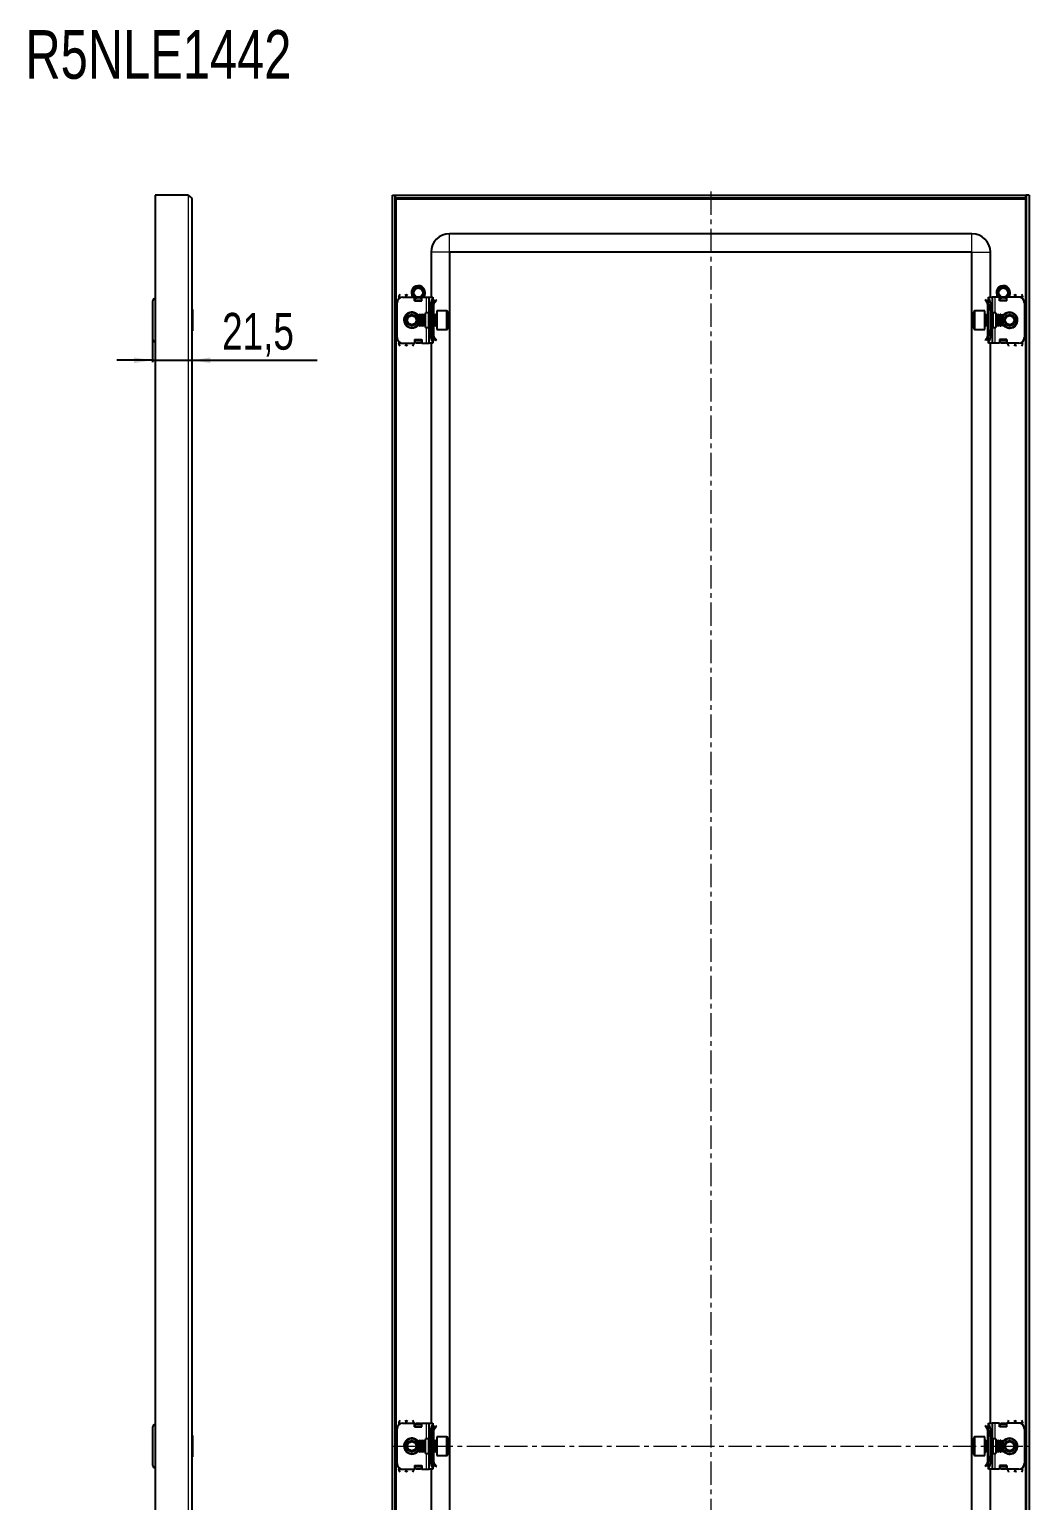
# Model space of a CAD drawing. Header units: millimetres. Extents: x 102 to 1157, y -492 to 1061.
# Drawn here: x 614 to 1157, y 261 to 1061 of the extents above; entities that cross this region are included whole.
import ezdxf

# ---------------------------------------------------------------- set-up
doc = ezdxf.new("R2010")
doc.units = ezdxf.units.MM
doc.linetypes.add('CENTERX2', pattern=[20.32, 12.7, -2.54, 2.54, -2.54])
doc.layers.add('FORMAT', color=7, linetype='Continuous')
doc.styles.add('SLDTEXTSTYLE0', font='TXT', dxfattribs={"width": 0.75})
doc.dimstyles.new('SLDDIMSTYLE1', dxfattribs={"dimtxt": 20, "dimasz": 10, "dimexe": 0, "dimexo": 0.0625, "dimgap": 5, "dimtad": 2, "dimdec": 1, "dimrnd": 1e-09, "dimzin": 12, "dimdsep": 46, "dimtxsty": 'SLDTEXTSTYLE0', "dimsah": 1, "dimcen": 0.09, "dimadec": 0, "dimazin": 3, "dimtfac": 1, "dimtmove": 0, "dimatfit": 0, "dimfxl": 0, "dimfrac": 2, "dimtolj": 1, "dimtzin": 12, "dimarcsym": 0})

# ---------------------------------------------------------------- blocks, each defined once
blk = doc.blocks.new('_D_4')
at = {"layer": 'FORMAT'}
for p, q in [((680.58, 893.09), (680.58, 879.77)), ((680.58, 880.77), (661.35, 880.77)), ((680.58, 880.77), (702.08, 880.77)), ((702.08, 880.77), (770.2, 880.77))]:
    blk.add_line(p, q, dxfattribs=at)
for points in [[(680.58, 880.77), (670.58, 882.31), (670.58, 879.23)], [(702.08, 880.77), (712.08, 879.23), (712.08, 882.31)]]:
    blk.add_solid(points, dxfattribs=at)
at = {"layer": 'FORMAT', "insert": (718.48, 906.55), "char_height": 20, "attachment_point": 1, "style": 'SLDTEXTSTYLE0'}
blk.add_mtext('21,5', dxfattribs=at)

msp = doc.modelspace()

# ---------------------------------------------------------------- linework, layer by layer
at = {"color": 7, "linetype": 'Continuous', "lineweight": 25}
for p, q in [((682.08, 970.6), (682.08, -390.4)), ((699.98, 970.6), (682.08, 970.6)), ((702.08, 968.5), (702.08, -388.3)), ((811.14, -390.4), (811.14, 970.6)), ((811.14, 970.6), (812.64, 970.6)), ((812.64, -390.4), (812.64, 970.6)), ((812.84, 970.6), (1155.44, 970.6)), ((812.84, 969.1), (812.84, 970.6)), ((812.84, 969.1), (1155.44, 969.1)), ((1155.28, 969.1), (1155.04, 968.5)), ((1155.44, 969.1), (1155.44, 970.6)), ((1157.14, 970.6), (1155.64, 970.6)), ((1155.64, 970.6), (1155.64, -390.4)), ((1157.14, 970.6), (1157.14, -390.4)), ((1126.14, 949.6), (842.14, 949.6)), ((832.14, 939.6), (832.14, 915.1)), ((842.14, 939.6), (842.14, -359.4)), ((1126.14, 939.6), (842.14, 939.6)), ((1126.14, -359.4), (1126.14, 939.6)), ((1136.14, 915.1), (1136.14, 939.6)), ((814.64, 915.35), (814.64, 914.34)), ((816.64, 915.1), (823.14, 915.1)), ((823.14, 913.1), (823.14, 915.1)), ((823.34, 914.31), (823.14, 914.43)), ((823.14, 913.1), (827.14, 913.1)), ((823.34, 913.1), (823.34, 914.31)), ((823.39, 914.72), (823.72, 914.96)), ((823.89, 914.72), (823.39, 914.37)), ((823.39, 914.37), (823.39, 914.72)), ((823.39, 913.45), (823.39, 914.37)), ((823.39, 913.1), (823.39, 913.45)), ((823.89, 914.87), (823.89, 914.72)), ((823.89, 914.72), (824.29, 914.72)), ((825.98, 914.72), (826.39, 914.72)), ((826.39, 914.72), (826.39, 914.87)), ((826.89, 914.37), (826.39, 914.72)), ((826.55, 914.96), (826.89, 914.72)), ((826.89, 914.72), (826.89, 914.37)), ((827.14, 914.43), (826.89, 914.28)), ((826.89, 914.37), (826.89, 913.45)), ((826.89, 913.45), (826.89, 913.1)), ((827.14, 913.1), (827.14, 915.1)), ((827.14, 915.1), (829.64, 915.1)), ((829.64, 915.1), (831.14, 915.1)), ((831.14, 912.1), (831.14, 915.1)), ((831.14, 915.1), (833.14, 915.1)), ((833.14, 915.1), (833.14, 914.34)), ((833.14, 914.34), (833.14, 890.86)), ((833.14, 914.01), (833.34, 913.81)), ((833.64, 913.1), (833.64, 912.64)), ((833.72, 912.76), (834.7, 913.74)), ((834.08, 912.41), (833.72, 912.76)), ((834.08, 912.41), (835.05, 913.39)), ((834.7, 913.74), (835.05, 913.39)), ((1133.58, 913.74), (1133.22, 913.39)), ((1134.2, 912.41), (1133.22, 913.39)), ((1134.55, 912.76), (1133.58, 913.74)), ((1134.2, 912.41), (1134.55, 912.76)), ((1134.64, 913.1), (1134.64, 912.71)), ((1134.93, 913.81), (1135.14, 914.01)), ((1135.14, 915.1), (1137.14, 915.1)), ((1135.14, 914.34), (1135.14, 915.1)), ((1135.14, 890.86), (1135.14, 914.34)), ((1137.14, 915.1), (1137.14, 912.1)), ((1138.64, 915.1), (1137.14, 915.1)), ((1141.14, 915.1), (1138.64, 915.1)), ((1141.14, 913.1), (1141.14, 915.1)), ((1141.39, 914.28), (1141.14, 914.43)), ((1145.14, 913.1), (1141.14, 913.1)), ((1141.39, 914.72), (1141.72, 914.96)), ((1141.89, 914.72), (1141.39, 914.37)), ((1141.39, 914.37), (1141.39, 914.72)), ((1141.39, 913.45), (1141.39, 914.37)), ((1141.39, 913.1), (1141.39, 913.45)), ((1141.89, 914.87), (1141.89, 914.72)), ((1141.89, 914.72), (1142.29, 914.72)), ((1143.98, 914.72), (1144.39, 914.72)), ((1144.39, 914.72), (1144.39, 914.87)), ((1144.89, 914.37), (1144.39, 914.72)), ((1144.55, 914.96), (1144.89, 914.72)), ((1144.89, 914.72), (1144.89, 914.37)), ((1144.89, 914.37), (1144.89, 913.45)), ((1144.89, 913.45), (1144.89, 913.1)), ((1145.14, 914.43), (1144.94, 914.31)), ((1144.94, 914.31), (1144.94, 913.1)), ((1145.14, 913.1), (1145.14, 915.1)), ((1151.64, 915.1), (1145.14, 915.1)), ((1153.64, 914.34), (1153.64, 915.35)), ((680.58, 912.1), (680.58, 893.1)), ((702.34, 908.39), (702.08, 908.39)), ((702.34, 908.39), (702.34, 907.67)), ((702.34, 907.67), (702.34, 896.82)), ((813.64, 893.1), (813.64, 912.1)), ((825.69, 905.6), (825.14, 905.05)), ((825.14, 905.05), (825.14, 901.28)), ((825.75, 905.6), (825.69, 905.6)), ((825.69, 905.6), (825.69, 900.98)), ((826.14, 905.05), (825.75, 905.6)), ((825.75, 905.6), (825.75, 905.13)), ((825.75, 905.13), (825.75, 899.6)), ((826.52, 905.6), (826.14, 905.05)), ((826.14, 905.05), (826.14, 904.66)), ((826.14, 904.66), (826.14, 900.15)), ((826.75, 905.6), (826.52, 905.6)), ((826.52, 905.6), (826.52, 905.13)), ((826.52, 905.13), (826.52, 899.6)), ((827.14, 905.05), (826.75, 905.6)), ((826.75, 905.6), (826.75, 905.13)), ((826.75, 905.13), (826.75, 899.6)), ((827.52, 905.6), (827.14, 905.05)), ((827.14, 905.05), (827.14, 904.66)), ((827.14, 904.66), (827.14, 900.15)), ((827.75, 905.6), (827.52, 905.6)), ((827.52, 905.6), (827.52, 905.13)), ((827.52, 905.13), (827.52, 899.6)), ((828.14, 905.05), (827.75, 905.6)), ((827.75, 905.6), (827.75, 905.13)), ((827.75, 905.13), (827.75, 899.6)), ((828.52, 905.6), (828.14, 905.05)), ((828.14, 905.05), (828.14, 904.66)), ((828.14, 904.66), (828.14, 900.15)), ((828.75, 905.6), (828.52, 905.6)), ((828.52, 905.6), (828.52, 905.13)), ((828.52, 905.13), (828.52, 899.6)), ((829.14, 905.05), (828.75, 905.6)), ((828.75, 905.6), (828.75, 905.13)), ((828.75, 905.13), (828.75, 899.6)), ((830.64, 906.6), (829.14, 906.6)), ((829.14, 898.6), (829.14, 906.6)), ((831.14, 893.1), (831.14, 912.1)), ((832.14, 893.1), (832.14, 912.1)), ((833.64, 911.35), (833.14, 911.35)), ((833.14, 907.85), (833.14, 911.35)), ((833.64, 907.85), (833.14, 907.85)), ((833.52, 905.6), (833.14, 905.05)), ((833.75, 905.6), (833.52, 905.6)), ((833.52, 905.6), (833.52, 905.13)), ((833.52, 905.13), (833.52, 899.6)), ((833.64, 907.85), (833.64, 911.35)), ((833.64, 905.6), (833.64, 907.85)), ((834.14, 905.05), (833.75, 905.6)), ((833.75, 905.6), (833.75, 905.13)), ((833.75, 905.13), (833.75, 899.6)), ((834.52, 905.6), (834.14, 905.05)), ((834.14, 905.05), (834.14, 904.66)), ((834.14, 904.66), (834.14, 900.15)), ((834.89, 905.6), (834.52, 905.6)), ((834.52, 905.6), (834.52, 905.13)), ((834.52, 905.13), (834.52, 899.6)), ((840.54, 907.6), (835.14, 907.6)), ((835.14, 907.6), (835.14, 899.91)), ((841.14, 907), (841.14, 900.23)), ((1127.14, 898.2), (1127.14, 907)), ((1133.14, 907.6), (1127.74, 907.6)), ((1133.14, 897.6), (1133.14, 907.6)), ((1133.75, 905.6), (1133.39, 905.6)), ((1134.14, 905.05), (1133.75, 905.6)), ((1133.75, 905.13), (1133.75, 905.6)), ((1133.75, 899.6), (1133.75, 905.13)), ((1134.52, 905.6), (1134.14, 905.05)), ((1134.14, 904.66), (1134.14, 905.05)), ((1134.14, 900.15), (1134.14, 904.66)), ((1134.75, 905.6), (1134.52, 905.6)), ((1134.52, 905.13), (1134.52, 905.6)), ((1134.52, 899.6), (1134.52, 905.13)), ((1134.64, 911.35), (1135.14, 911.35)), ((1134.64, 911.35), (1134.64, 907.85)), ((1135.14, 907.85), (1134.64, 907.85)), ((1134.64, 907.85), (1134.64, 905.6)), ((1135.14, 905.05), (1134.75, 905.6)), ((1134.75, 905.13), (1134.75, 905.6)), ((1134.75, 899.6), (1134.75, 905.13)), ((1135.14, 911.35), (1135.14, 907.85)), ((1136.14, 912.1), (1136.14, 893.1)), ((1137.14, 912.1), (1137.14, 893.1)), ((1139.14, 906.6), (1137.64, 906.6)), ((1139.14, 906.6), (1139.14, 898.6)), ((1139.52, 905.6), (1139.14, 905.05)), ((1139.75, 905.6), (1139.52, 905.6)), ((1139.52, 905.13), (1139.52, 905.6)), ((1139.52, 899.6), (1139.52, 905.13)), ((1140.14, 905.05), (1139.75, 905.6)), ((1139.75, 905.13), (1139.75, 905.6)), ((1139.75, 899.6), (1139.75, 905.13)), ((1140.52, 905.6), (1140.14, 905.05)), ((1140.14, 904.66), (1140.14, 905.05)), ((1140.14, 900.15), (1140.14, 904.66)), ((1140.75, 905.6), (1140.52, 905.6)), ((1140.52, 905.13), (1140.52, 905.6)), ((1140.52, 899.6), (1140.52, 905.13)), ((1141.14, 905.05), (1140.75, 905.6)), ((1140.75, 905.13), (1140.75, 905.6)), ((1140.75, 899.6), (1140.75, 905.13)), ((1141.52, 905.6), (1141.14, 905.05)), ((1141.14, 904.66), (1141.14, 905.05)), ((1141.14, 900.15), (1141.14, 904.66)), ((1141.75, 905.6), (1141.52, 905.6)), ((1141.52, 905.13), (1141.52, 905.6)), ((1141.52, 899.6), (1141.52, 905.13)), ((1142.14, 905.05), (1141.75, 905.6)), ((1141.75, 905.13), (1141.75, 905.6)), ((1141.75, 899.6), (1141.75, 905.13)), ((1142.52, 905.6), (1142.14, 905.05)), ((1142.14, 904.66), (1142.14, 905.05)), ((1142.14, 900.15), (1142.14, 904.66)), ((1142.58, 905.6), (1142.52, 905.6)), ((1142.52, 905.13), (1142.52, 905.6)), ((1142.52, 899.6), (1142.52, 905.13)), ((1143.14, 905.05), (1142.58, 905.6)), ((1142.58, 899.6), (1142.58, 905.6)), ((1143.14, 900.15), (1143.14, 905.05)), ((1154.64, 912.1), (1154.64, 893.1)), ((702.08, 896.82), (702.34, 896.82)), ((825.14, 901.28), (825.14, 900.15)), ((825.14, 900.15), (825.69, 899.6)), ((825.69, 900.98), (825.69, 899.6)), ((825.69, 899.6), (825.75, 899.6)), ((825.75, 899.6), (826.14, 900.15)), ((826.14, 900.15), (826.52, 899.6)), ((826.52, 899.6), (826.75, 899.6)), ((826.75, 899.6), (827.14, 900.15)), ((827.14, 900.15), (827.52, 899.6)), ((827.52, 899.6), (827.75, 899.6)), ((827.75, 899.6), (828.14, 900.15)), ((828.14, 900.15), (828.52, 899.6)), ((828.52, 899.6), (828.75, 899.6)), ((828.75, 899.6), (829.14, 900.15)), ((829.14, 898.6), (830.64, 898.6)), ((833.14, 900.15), (833.52, 899.6)), ((833.14, 897.35), (833.64, 897.35)), ((833.14, 893.85), (833.14, 897.35)), ((833.52, 899.6), (833.75, 899.6)), ((833.64, 897.35), (833.64, 899.6)), ((833.64, 893.85), (833.64, 897.35)), ((833.75, 899.6), (834.14, 900.15)), ((834.14, 900.15), (834.52, 899.6)), ((834.52, 899.6), (834.89, 899.6)), ((835.14, 899.91), (835.14, 897.6)), ((835.14, 897.6), (840.54, 897.6)), ((841.14, 900.23), (841.14, 898.2)), ((1127.74, 897.6), (1133.14, 897.6)), ((1133.39, 899.6), (1133.75, 899.6)), ((1133.75, 899.6), (1134.14, 900.15)), ((1134.14, 900.15), (1134.52, 899.6)), ((1134.52, 899.6), (1134.75, 899.6)), ((1134.64, 899.6), (1134.64, 897.35)), ((1134.64, 897.35), (1135.14, 897.35)), ((1134.64, 897.35), (1134.64, 893.85)), ((1134.75, 899.6), (1135.14, 900.15)), ((1135.14, 897.35), (1135.14, 893.85)), ((1137.64, 898.6), (1139.14, 898.6)), ((1139.14, 900.15), (1139.52, 899.6)), ((1139.52, 899.6), (1139.75, 899.6)), ((1139.75, 899.6), (1140.14, 900.15)), ((1140.14, 900.15), (1140.52, 899.6)), ((1140.52, 899.6), (1140.75, 899.6)), ((1140.75, 899.6), (1141.14, 900.15)), ((1141.14, 900.15), (1141.52, 899.6)), ((1141.52, 899.6), (1141.75, 899.6)), ((1141.75, 899.6), (1142.14, 900.15)), ((1142.14, 900.15), (1142.52, 899.6)), ((1142.52, 899.6), (1142.58, 899.6)), ((1142.58, 899.6), (1143.14, 900.15)), ((814.64, 890.86), (814.64, 889.85)), ((816.64, 890.1), (823.14, 890.1)), ((822.64, 890.1), (822.64, 889.85)), ((823.14, 892.1), (823.14, 890.1)), ((823.14, 892.1), (827.14, 892.1)), ((823.14, 890.22), (823.34, 890.22)), ((823.34, 890.22), (823.34, 892.1)), ((823.39, 891.75), (823.39, 892.1)), ((823.39, 890.83), (823.39, 891.75)), ((823.39, 890.83), (823.89, 890.48)), ((823.39, 890.48), (823.39, 890.83)), ((823.89, 890.13), (823.39, 890.48)), ((826.39, 890.48), (823.89, 890.48)), ((823.89, 890.48), (823.89, 890.13)), ((826.39, 890.13), (823.89, 890.13)), ((826.39, 890.48), (826.89, 890.83)), ((826.39, 890.13), (826.39, 890.48)), ((826.89, 890.48), (826.39, 890.13)), ((826.89, 892.1), (826.89, 891.75)), ((826.89, 891.75), (826.89, 890.83)), ((826.89, 890.83), (826.89, 890.48)), ((827.14, 892.1), (827.14, 890.1)), ((827.14, 890.1), (829.64, 890.1)), ((829.64, 890.1), (831.14, 890.1)), ((831.14, 890.1), (831.14, 893.1)), ((833.14, 890.1), (831.14, 890.1)), ((832.14, 890.1), (832.14, 302.6)), ((833.64, 893.85), (833.14, 893.85)), ((833.34, 891.39), (833.14, 891.19)), ((833.14, 890.86), (833.14, 890.1)), ((833.64, 892.1), (833.64, 892.49)), ((834.08, 892.79), (833.72, 892.44)), ((833.72, 892.44), (834.7, 891.46)), ((834.08, 892.79), (835.05, 891.81)), ((834.7, 891.46), (835.05, 891.81)), ((1134.2, 892.79), (1133.22, 891.81)), ((1133.58, 891.46), (1133.22, 891.81)), ((1134.55, 892.44), (1133.58, 891.46)), ((1134.2, 892.79), (1134.55, 892.44)), ((1134.64, 893.85), (1135.14, 893.85)), ((1134.64, 892.1), (1134.64, 892.56)), ((1135.14, 891.19), (1134.93, 891.39)), ((1135.14, 890.1), (1135.14, 890.86)), ((1137.14, 890.1), (1135.14, 890.1)), ((1136.14, 302.6), (1136.14, 890.1)), ((1137.14, 893.1), (1137.14, 890.1)), ((1138.64, 890.1), (1137.14, 890.1)), ((1141.14, 890.1), (1138.64, 890.1)), ((1145.14, 892.1), (1141.14, 892.1)), ((1141.14, 892.1), (1141.14, 890.1)), ((1141.39, 891.75), (1141.39, 892.1)), ((1141.39, 890.83), (1141.39, 891.75)), ((1141.39, 890.48), (1141.39, 890.83)), ((1141.39, 890.83), (1141.89, 890.48)), ((1141.89, 890.13), (1141.39, 890.48)), ((1141.89, 890.48), (1141.89, 890.13)), ((1144.39, 890.48), (1141.89, 890.48)), ((1144.39, 890.13), (1141.89, 890.13)), ((1144.39, 890.48), (1144.89, 890.83)), ((1144.39, 890.13), (1144.39, 890.48)), ((1144.89, 890.48), (1144.39, 890.13)), ((1144.89, 892.1), (1144.89, 891.75)), ((1144.89, 891.75), (1144.89, 890.83)), ((1144.89, 890.83), (1144.89, 890.48)), ((1144.94, 892.1), (1144.94, 890.22)), ((1144.94, 890.22), (1145.14, 890.22)), ((1145.14, 892.1), (1145.14, 890.1)), ((1151.64, 890.1), (1145.14, 890.1)), ((1145.64, 889.85), (1145.64, 890.1)), ((1153.64, 889.85), (1153.64, 890.86)), ((680.58, 299.6), (680.58, 280.6)), ((813.64, 280.6), (813.64, 299.6)), ((814.64, 302.85), (814.64, 301.84)), ((816.64, 302.6), (823.14, 302.6)), ((822.64, 302.85), (822.64, 302.6)), ((823.14, 300.6), (823.14, 302.6)), ((823.34, 302.48), (823.14, 302.48)), ((823.14, 300.6), (827.14, 300.6)), ((823.34, 300.6), (823.34, 302.48)), ((823.39, 302.22), (823.89, 302.58)), ((823.89, 302.22), (823.39, 301.87)), ((823.39, 301.87), (823.39, 302.22)), ((823.39, 300.95), (823.39, 301.87)), ((823.39, 300.6), (823.39, 300.95)), ((823.89, 302.58), (823.89, 302.22)), ((823.89, 302.58), (826.39, 302.58)), ((823.89, 302.22), (826.39, 302.22)), ((826.39, 302.22), (826.39, 302.58)), ((826.39, 302.58), (826.89, 302.22)), ((826.89, 301.87), (826.39, 302.22)), ((826.89, 302.22), (826.89, 301.87)), ((826.89, 301.87), (826.89, 300.95)), ((826.89, 300.95), (826.89, 300.6)), ((827.14, 300.6), (827.14, 302.6)), ((827.14, 302.6), (829.64, 302.6)), ((829.64, 302.6), (831.14, 302.6)), ((831.14, 302.6), (833.14, 302.6)), ((831.14, 299.6), (831.14, 302.6)), ((831.14, 280.6), (831.14, 299.6)), ((832.14, 280.6), (832.14, 299.6)), ((833.14, 302.6), (833.14, 301.84)), ((833.14, 301.84), (833.14, 278.36)), ((833.14, 301.51), (833.34, 301.31)), ((833.64, 298.85), (833.14, 298.85)), ((833.14, 295.35), (833.14, 298.85)), ((833.64, 300.6), (833.64, 300.14)), ((833.64, 295.35), (833.64, 298.85)), ((833.72, 300.26), (834.7, 301.24)), ((834.08, 299.91), (833.72, 300.26)), ((834.08, 299.91), (835.05, 300.89)), ((834.7, 301.24), (835.05, 300.89)), ((1133.58, 301.24), (1133.22, 300.89)), ((1134.2, 299.91), (1133.22, 300.89)), ((1134.55, 300.26), (1133.58, 301.24)), ((1134.2, 299.91), (1134.55, 300.26)), ((1134.64, 300.6), (1134.64, 300.21)), ((1134.64, 298.85), (1135.14, 298.85)), ((1134.64, 298.85), (1134.64, 295.35)), ((1134.93, 301.31), (1135.14, 301.51)), ((1135.14, 302.6), (1137.14, 302.6)), ((1135.14, 301.84), (1135.14, 302.6)), ((1135.14, 278.36), (1135.14, 301.84)), ((1135.14, 298.85), (1135.14, 295.35)), ((1136.14, 299.6), (1136.14, 280.6)), ((1137.14, 302.6), (1137.14, 299.6)), ((1138.64, 302.6), (1137.14, 302.6)), ((1137.14, 299.6), (1137.14, 280.6)), ((1141.14, 302.6), (1138.64, 302.6)), ((1141.14, 300.6), (1141.14, 302.6)), ((1145.14, 300.6), (1141.14, 300.6)), ((1141.39, 302.22), (1141.89, 302.58)), ((1141.89, 302.22), (1141.39, 301.87)), ((1141.39, 301.87), (1141.39, 302.22)), ((1141.39, 300.95), (1141.39, 301.87)), ((1141.39, 300.6), (1141.39, 300.95)), ((1141.89, 302.58), (1141.89, 302.22)), ((1141.89, 302.58), (1144.39, 302.58)), ((1141.89, 302.22), (1144.39, 302.22)), ((1144.39, 302.22), (1144.39, 302.58)), ((1144.39, 302.58), (1144.89, 302.22)), ((1144.89, 301.87), (1144.39, 302.22)), ((1144.89, 302.22), (1144.89, 301.87)), ((1144.89, 301.87), (1144.89, 300.95)), ((1144.89, 300.95), (1144.89, 300.6)), ((1144.94, 302.48), (1144.94, 300.6)), ((1145.14, 302.48), (1144.94, 302.48)), ((1145.14, 300.6), (1145.14, 302.6)), ((1151.64, 302.6), (1145.14, 302.6)), ((1145.64, 302.6), (1145.64, 302.85)), ((1153.64, 301.84), (1153.64, 302.85)), ((1154.64, 299.6), (1154.64, 280.6)), ((702.34, 295.89), (702.08, 295.89)), ((702.34, 295.89), (702.34, 295.17)), ((702.34, 295.17), (702.34, 284.32)), ((825.69, 293.1), (825.14, 292.55)), ((825.14, 292.55), (825.14, 288.78)), ((825.14, 288.78), (825.14, 287.65)), ((825.75, 293.1), (825.69, 293.1)), ((825.69, 293.1), (825.69, 288.48)), ((825.69, 288.48), (825.69, 287.1)), ((826.14, 292.55), (825.75, 293.1)), ((825.75, 293.1), (825.75, 292.63)), ((825.75, 292.63), (825.75, 287.1)), ((826.52, 293.1), (826.14, 292.55)), ((826.14, 292.55), (826.14, 292.16)), ((826.14, 292.16), (826.14, 287.65)), ((826.75, 293.1), (826.52, 293.1)), ((826.52, 293.1), (826.52, 292.63)), ((826.52, 292.63), (826.52, 287.1)), ((827.14, 292.55), (826.75, 293.1)), ((826.75, 293.1), (826.75, 292.63)), ((826.75, 292.63), (826.75, 287.1)), ((827.52, 293.1), (827.14, 292.55)), ((827.14, 292.55), (827.14, 292.16)), ((827.14, 292.16), (827.14, 287.65)), ((827.75, 293.1), (827.52, 293.1)), ((827.52, 293.1), (827.52, 292.63)), ((827.52, 292.63), (827.52, 287.1)), ((828.14, 292.55), (827.75, 293.1)), ((827.75, 293.1), (827.75, 292.63)), ((827.75, 292.63), (827.75, 287.1)), ((828.52, 293.1), (828.14, 292.55)), ((828.14, 292.55), (828.14, 292.16)), ((828.14, 292.16), (828.14, 287.65)), ((828.75, 293.1), (828.52, 293.1)), ((828.52, 293.1), (828.52, 292.63)), ((828.52, 292.63), (828.52, 287.1)), ((829.14, 292.55), (828.75, 293.1)), ((828.75, 293.1), (828.75, 292.63)), ((828.75, 292.63), (828.75, 287.1)), ((830.64, 294.1), (829.14, 294.1)), ((829.14, 286.1), (829.14, 294.1)), ((833.64, 295.35), (833.14, 295.35)), ((833.52, 293.1), (833.14, 292.55)), ((833.75, 293.1), (833.52, 293.1)), ((833.52, 293.1), (833.52, 292.63)), ((833.52, 292.63), (833.52, 287.1)), ((833.64, 293.1), (833.64, 295.35)), ((834.14, 292.55), (833.75, 293.1)), ((833.75, 293.1), (833.75, 292.63)), ((833.75, 292.63), (833.75, 287.1)), ((834.52, 293.1), (834.14, 292.55)), ((834.14, 292.55), (834.14, 292.16)), ((834.14, 292.16), (834.14, 287.65)), ((834.89, 293.1), (834.52, 293.1)), ((834.52, 293.1), (834.52, 292.63)), ((834.52, 292.63), (834.52, 287.1)), ((840.54, 295.1), (835.14, 295.1)), ((835.14, 295.1), (835.14, 287.41)), ((841.14, 294.5), (841.14, 287.73)), ((1127.14, 285.7), (1127.14, 294.5)), ((1133.14, 295.1), (1127.74, 295.1)), ((1133.14, 285.1), (1133.14, 295.1)), ((1133.75, 293.1), (1133.39, 293.1)), ((1134.14, 292.55), (1133.75, 293.1)), ((1133.75, 292.63), (1133.75, 293.1)), ((1133.75, 287.1), (1133.75, 292.63)), ((1134.52, 293.1), (1134.14, 292.55)), ((1134.14, 292.16), (1134.14, 292.55)), ((1134.14, 287.65), (1134.14, 292.16)), ((1134.75, 293.1), (1134.52, 293.1)), ((1134.52, 292.63), (1134.52, 293.1)), ((1134.52, 287.1), (1134.52, 292.63)), ((1135.14, 295.35), (1134.64, 295.35)), ((1134.64, 295.35), (1134.64, 293.1)), ((1135.14, 292.55), (1134.75, 293.1)), ((1134.75, 292.63), (1134.75, 293.1)), ((1134.75, 287.1), (1134.75, 292.63)), ((1139.14, 294.1), (1137.64, 294.1)), ((1139.14, 294.1), (1139.14, 286.1)), ((1139.52, 293.1), (1139.14, 292.55)), ((1139.75, 293.1), (1139.52, 293.1)), ((1139.52, 292.63), (1139.52, 293.1)), ((1139.52, 287.1), (1139.52, 292.63)), ((1140.14, 292.55), (1139.75, 293.1)), ((1139.75, 292.63), (1139.75, 293.1)), ((1139.75, 287.1), (1139.75, 292.63)), ((1140.52, 293.1), (1140.14, 292.55)), ((1140.14, 292.16), (1140.14, 292.55)), ((1140.14, 287.65), (1140.14, 292.16)), ((1140.75, 293.1), (1140.52, 293.1)), ((1140.52, 292.63), (1140.52, 293.1)), ((1140.52, 287.1), (1140.52, 292.63)), ((1141.14, 292.55), (1140.75, 293.1)), ((1140.75, 292.63), (1140.75, 293.1)), ((1140.75, 287.1), (1140.75, 292.63)), ((1141.52, 293.1), (1141.14, 292.55)), ((1141.14, 292.16), (1141.14, 292.55)), ((1141.14, 287.65), (1141.14, 292.16)), ((1141.75, 293.1), (1141.52, 293.1)), ((1141.52, 292.63), (1141.52, 293.1)), ((1141.52, 287.1), (1141.52, 292.63)), ((1142.14, 292.55), (1141.75, 293.1)), ((1141.75, 292.63), (1141.75, 293.1)), ((1141.75, 287.1), (1141.75, 292.63)), ((1142.52, 293.1), (1142.14, 292.55)), ((1142.14, 292.16), (1142.14, 292.55)), ((1142.14, 287.65), (1142.14, 292.16)), ((1142.58, 293.1), (1142.52, 293.1)), ((1142.52, 292.63), (1142.52, 293.1)), ((1142.52, 287.1), (1142.52, 292.63)), ((1143.14, 292.55), (1142.58, 293.1)), ((1142.58, 287.1), (1142.58, 293.1)), ((1143.14, 287.65), (1143.14, 292.55)), ((702.08, 284.32), (702.34, 284.32)), ((825.14, 287.65), (825.69, 287.1)), ((825.69, 287.1), (825.75, 287.1)), ((825.75, 287.1), (826.14, 287.65)), ((826.14, 287.65), (826.52, 287.1)), ((826.52, 287.1), (826.75, 287.1)), ((826.75, 287.1), (827.14, 287.65)), ((827.14, 287.65), (827.52, 287.1)), ((827.52, 287.1), (827.75, 287.1)), ((827.75, 287.1), (828.14, 287.65)), ((828.14, 287.65), (828.52, 287.1)), ((828.52, 287.1), (828.75, 287.1)), ((828.75, 287.1), (829.14, 287.65)), ((829.14, 286.1), (830.64, 286.1)), ((831.14, 277.6), (831.14, 280.6)), ((833.14, 287.65), (833.52, 287.1)), ((833.14, 284.85), (833.64, 284.85)), ((833.14, 281.35), (833.14, 284.85)), ((833.64, 281.35), (833.14, 281.35)), ((833.52, 287.1), (833.75, 287.1)), ((833.64, 284.85), (833.64, 287.1)), ((833.64, 281.35), (833.64, 284.85)), ((834.08, 280.29), (833.72, 279.94)), ((833.75, 287.1), (834.14, 287.65)), ((834.08, 280.29), (835.05, 279.31)), ((834.14, 287.65), (834.52, 287.1)), ((834.52, 287.1), (834.89, 287.1)), ((835.14, 287.41), (835.14, 285.1)), ((835.14, 285.1), (840.54, 285.1)), ((841.14, 287.73), (841.14, 285.7)), ((1127.74, 285.1), (1133.14, 285.1)), ((1134.2, 280.29), (1133.22, 279.31)), ((1133.39, 287.1), (1133.75, 287.1)), ((1133.75, 287.1), (1134.14, 287.65)), ((1134.14, 287.65), (1134.52, 287.1)), ((1134.2, 280.29), (1134.55, 279.94)), ((1134.52, 287.1), (1134.75, 287.1)), ((1134.64, 287.1), (1134.64, 284.85)), ((1134.64, 284.85), (1135.14, 284.85)), ((1134.64, 284.85), (1134.64, 281.35)), ((1134.64, 281.35), (1135.14, 281.35)), ((1134.75, 287.1), (1135.14, 287.65)), ((1135.14, 284.85), (1135.14, 281.35)), ((1137.14, 280.6), (1137.14, 277.6)), ((1137.64, 286.1), (1139.14, 286.1)), ((1139.14, 287.65), (1139.52, 287.1)), ((1139.52, 287.1), (1139.75, 287.1)), ((1139.75, 287.1), (1140.14, 287.65)), ((1140.14, 287.65), (1140.52, 287.1)), ((1140.52, 287.1), (1140.75, 287.1)), ((1140.75, 287.1), (1141.14, 287.65)), ((1141.14, 287.65), (1141.52, 287.1)), ((1141.52, 287.1), (1141.75, 287.1)), ((1141.75, 287.1), (1142.14, 287.65)), ((1142.14, 287.65), (1142.52, 287.1)), ((1142.52, 287.1), (1142.58, 287.1)), ((1142.58, 287.1), (1143.14, 287.65)), ((814.64, 278.36), (814.64, 277.35)), ((816.64, 277.6), (823.14, 277.6)), ((822.64, 277.6), (822.64, 277.35)), ((823.14, 279.6), (823.14, 277.6)), ((823.14, 279.6), (827.14, 279.6)), ((823.14, 277.72), (823.34, 277.72)), ((823.34, 277.72), (823.34, 279.6)), ((823.39, 279.25), (823.39, 279.6)), ((823.39, 278.33), (823.39, 279.25)), ((823.39, 278.33), (823.89, 277.98)), ((823.39, 277.98), (823.39, 278.33)), ((823.89, 277.63), (823.39, 277.98)), ((826.39, 277.98), (823.89, 277.98)), ((823.89, 277.98), (823.89, 277.63)), ((826.39, 277.63), (823.89, 277.63)), ((826.39, 277.98), (826.89, 278.33)), ((826.39, 277.63), (826.39, 277.98)), ((826.89, 277.98), (826.39, 277.63)), ((826.89, 279.6), (826.89, 279.25)), ((826.89, 279.25), (826.89, 278.33)), ((826.89, 278.33), (826.89, 277.98)), ((827.14, 279.6), (827.14, 277.6)), ((827.14, 277.6), (829.64, 277.6)), ((829.64, 277.6), (831.14, 277.6)), ((833.14, 277.6), (831.14, 277.6)), ((832.14, 277.6), (832.14, -309.9)), ((833.34, 278.89), (833.14, 278.69)), ((833.14, 278.36), (833.14, 277.6)), ((833.64, 279.6), (833.64, 279.99)), ((833.72, 279.94), (834.7, 278.96)), ((834.7, 278.96), (835.05, 279.31)), ((1133.58, 278.96), (1133.22, 279.31)), ((1134.55, 279.94), (1133.58, 278.96)), ((1134.64, 279.6), (1134.64, 280.06)), ((1135.14, 278.69), (1134.93, 278.89)), ((1135.14, 277.6), (1135.14, 278.36)), ((1137.14, 277.6), (1135.14, 277.6)), ((1136.14, -309.9), (1136.14, 277.6)), ((1138.64, 277.6), (1137.14, 277.6)), ((1141.14, 277.6), (1138.64, 277.6)), ((1145.14, 279.6), (1141.14, 279.6)), ((1141.14, 279.6), (1141.14, 277.6)), ((1141.39, 279.25), (1141.39, 279.6)), ((1141.39, 278.33), (1141.39, 279.25)), ((1141.39, 278.33), (1141.89, 277.98)), ((1141.39, 277.98), (1141.39, 278.33)), ((1141.89, 277.63), (1141.39, 277.98)), ((1144.39, 277.98), (1141.89, 277.98)), ((1141.89, 277.98), (1141.89, 277.63)), ((1144.39, 277.63), (1141.89, 277.63)), ((1144.39, 277.98), (1144.89, 278.33)), ((1144.39, 277.63), (1144.39, 277.98)), ((1144.89, 277.98), (1144.39, 277.63)), ((1144.89, 279.6), (1144.89, 279.25)), ((1144.89, 279.25), (1144.89, 278.33)), ((1144.89, 278.33), (1144.89, 277.98)), ((1144.94, 279.6), (1144.94, 277.72)), ((1144.94, 277.72), (1145.14, 277.72)), ((1145.14, 279.6), (1145.14, 277.6)), ((1151.64, 277.6), (1145.14, 277.6)), ((1145.64, 277.35), (1145.64, 277.6)), ((1153.64, 277.35), (1153.64, 278.36))]:
    msp.add_line(p, q, dxfattribs=at)
at = {"color": 8, "linetype": 'Continuous', "lineweight": 18}
for p, q in [((699.98, 970.6), (699.98, -390.4)), ((813.24, -388.3), (813.24, 968.5)), ((813.24, 968.5), (1155.04, 968.5)), ((1155.04, 968.5), (1155.04, -388.3)), ((842.14, 939.6), (842.14, 949.6)), ((1126.14, 939.6), (1126.14, 949.6)), ((842.14, 939.6), (832.14, 939.6)), ((1126.14, 939.6), (1136.14, 939.6)), ((814.64, 915.35), (818.64, 915.35)), ((818.64, 915.35), (822.14, 915.35)), ((826.89, 913.45), (823.39, 913.45)), ((829.64, 906.6), (829.64, 915.1)), ((833.14, 913.6), (833.34, 913.81)), ((833.14, 913.1), (833.64, 913.1)), ((1135.14, 913.1), (1134.64, 913.1)), ((1135.14, 913.6), (1134.93, 913.81)), ((1138.64, 915.1), (1138.64, 906.6)), ((1144.89, 913.45), (1141.39, 913.45)), ((1146.14, 915.35), (1149.64, 915.35)), ((1153.64, 915.35), (1149.64, 915.35)), ((830.64, 898.6), (830.64, 906.6)), ((832.14, 912.1), (831.14, 912.1)), ((834.89, 899.6), (834.89, 905.6)), ((840.54, 899.91), (840.54, 907.6)), ((1127.74, 907.6), (1127.74, 897.6)), ((1133.39, 905.6), (1133.39, 900.98)), ((1137.14, 912.1), (1136.14, 912.1)), ((1137.64, 906.6), (1137.64, 898.6)), ((829.64, 890.1), (829.64, 898.6)), ((840.54, 897.6), (840.54, 899.91)), ((1133.39, 900.98), (1133.39, 899.6)), ((1138.64, 898.6), (1138.64, 890.1)), ((814.64, 889.85), (818.64, 889.85)), ((822.64, 889.85), (818.64, 889.85)), ((823.39, 891.75), (826.89, 891.75)), ((831.14, 893.1), (832.14, 893.1)), ((833.14, 892.1), (833.64, 892.1)), ((833.14, 891.6), (833.34, 891.39)), ((1135.14, 892.1), (1134.64, 892.1)), ((1135.14, 891.6), (1134.93, 891.39)), ((1136.14, 893.1), (1137.14, 893.1)), ((1141.39, 891.75), (1144.89, 891.75)), ((1149.64, 889.85), (1145.64, 889.85)), ((1153.64, 889.85), (1149.64, 889.85)), ((814.64, 302.85), (818.64, 302.85)), ((818.64, 302.85), (822.64, 302.85)), ((826.89, 300.95), (823.39, 300.95)), ((829.64, 294.1), (829.64, 302.6)), ((832.14, 299.6), (831.14, 299.6)), ((833.14, 301.1), (833.34, 301.31)), ((833.14, 300.6), (833.64, 300.6)), ((1135.14, 300.6), (1134.64, 300.6)), ((1135.14, 301.1), (1134.93, 301.31)), ((1137.14, 299.6), (1136.14, 299.6)), ((1138.64, 302.6), (1138.64, 294.1)), ((1144.89, 300.95), (1141.39, 300.95)), ((1145.64, 302.85), (1149.64, 302.85)), ((1153.64, 302.85), (1149.64, 302.85)), ((830.64, 286.1), (830.64, 294.1)), ((834.89, 287.1), (834.89, 293.1)), ((840.54, 287.41), (840.54, 295.1)), ((1127.74, 295.1), (1127.74, 285.1)), ((1133.39, 293.1), (1133.39, 288.48)), ((1133.39, 288.48), (1133.39, 287.1)), ((1137.64, 294.1), (1137.64, 286.1)), ((829.64, 277.6), (829.64, 286.1)), ((831.14, 280.6), (832.14, 280.6)), ((840.54, 285.1), (840.54, 287.41)), ((1136.14, 280.6), (1137.14, 280.6)), ((1138.64, 286.1), (1138.64, 277.6)), ((814.64, 277.35), (818.64, 277.35)), ((822.64, 277.35), (818.64, 277.35)), ((823.39, 279.25), (826.89, 279.25)), ((833.14, 279.6), (833.64, 279.6)), ((833.14, 279.1), (833.34, 278.89)), ((1135.14, 279.6), (1134.64, 279.6)), ((1135.14, 279.1), (1134.93, 278.89)), ((1141.39, 279.25), (1144.89, 279.25)), ((1149.64, 277.35), (1145.64, 277.35)), ((1153.64, 277.35), (1149.64, 277.35))]:
    msp.add_line(p, q, dxfattribs=at)
at = {"color": 7, "linetype": 'Continuous', "lineweight": 25}
for centre, radius in [((825.14, 917.6), 3), ((1143.14, 917.6), 3), ((825.14, 917.6), 2.5), ((1143.14, 917.6), 2.5), ((821.64, 902.6), 3), ((821.64, 902.6), 2.76), ((821.64, 902.6), 2.45), ((1146.64, 902.6), 3), ((1146.64, 902.6), 2.76), ((1146.64, 902.6), 2.45), ((821.64, 290.1), 3), ((821.64, 290.1), 2.76), ((821.64, 290.1), 2.45), ((1146.64, 290.1), 3), ((1146.64, 290.1), 2.76), ((1146.64, 290.1), 2.45)]:
    msp.add_circle(centre, radius, dxfattribs=at)
for centre, radius, start, end in [((842.14, 939.6), 10, 90, 180), ((1126.14, 939.6), 10, 360, 90), ((825.14, 917.6), 3.75, 0, 221.81031), ((1143.14, 917.6), 3.75, 0, 221.81031), ((683.58, 912.1), 3, 120, 180), ((816.64, 912.1), 3, 90, 180), ((825.14, 917.6), 3.75, 318.18969, 0), ((835.14, 912.1), 3, 131.81031, 180), ((832.64, 913.1), 1, 360, 45), ((1135.64, 913.1), 1, 135, 180), ((1133.14, 912.1), 3, 360, 48.18969), ((1143.14, 917.6), 3.75, 318.18969, 0), ((1151.64, 912.1), 3, 360, 90), ((821.64, 902.6), 4, 90, 331.04498), ((821.64, 902.6), 4, 28.95502, 90), ((830.64, 907.1), 0.5, 270, 0), ((834.89, 905.85), 0.25, 270, 0), ((840.54, 907), 0.6, 0, 90), ((1127.74, 907), 0.6, 90, 180), ((1133.39, 905.85), 0.25, 180, 270), ((1137.64, 907.1), 0.5, 180, 270), ((1146.64, 902.6), 4, 270, 151.04498), ((830.64, 898.1), 0.5, 0, 90), ((834.89, 899.35), 0.25, 360, 90), ((840.54, 898.2), 0.6, 270, 360), ((1127.74, 898.2), 0.6, 180, 270), ((1133.39, 899.35), 0.25, 90, 180), ((1137.64, 898.1), 0.5, 90, 180), ((1146.64, 902.6), 4, 208.95502, 270), ((683.58, 893.1), 3, 180, 240), ((816.64, 893.1), 3, 180, 270), ((835.14, 893.1), 3, 180, 228.18969), ((832.64, 892.1), 1, 315, 0), ((1135.64, 892.1), 1, 180, 225), ((1133.14, 893.1), 3, 311.81031, 360), ((1151.64, 893.1), 3, 270, 360), ((683.58, 299.6), 3, 120, 180), ((816.64, 299.6), 3, 90, 180), ((835.14, 299.6), 3, 131.81031, 180), ((832.64, 300.6), 1, 360, 45), ((1135.64, 300.6), 1, 135, 180), ((1133.14, 299.6), 3, 360, 48.18969), ((1151.64, 299.6), 3, 360, 90), ((821.64, 290.1), 4, 90, 331.04498), ((821.64, 290.1), 4, 28.95502, 90), ((830.64, 294.6), 0.5, 270, 0), ((834.89, 293.35), 0.25, 270, 0), ((840.54, 294.5), 0.6, 0, 90), ((1127.74, 294.5), 0.6, 90, 180), ((1133.39, 293.35), 0.25, 180, 270), ((1137.64, 294.6), 0.5, 180, 270), ((1146.64, 290.1), 4, 270, 151.04498), ((1146.64, 290.1), 4, 208.95502, 270), ((683.58, 280.6), 3, 180, 240), ((816.64, 280.6), 3, 180, 270), ((830.64, 285.6), 0.5, 0, 90), ((835.14, 280.6), 3, 180, 228.18969), ((834.89, 286.85), 0.25, 360, 90), ((840.54, 285.7), 0.6, 270, 360), ((1127.74, 285.7), 0.6, 180, 270), ((1133.39, 286.85), 0.25, 90, 180), ((1133.14, 280.6), 3, 311.81031, 360), ((1137.64, 285.6), 0.5, 90, 180), ((1151.64, 280.6), 3, 270, 360), ((832.64, 279.6), 1, 315, 0), ((1135.64, 279.6), 1, 180, 225)]:
    msp.add_arc(centre, radius, start, end, dxfattribs=at)
at = {"color": 8, "linetype": 'Continuous', "lineweight": 18}
for centre, start, end in [((821.64, 902.6), 35.46217, 270), ((1146.64, 902.6), 215.46217, 90), ((1146.64, 902.6), 90, 144.53783), ((821.64, 902.6), 270, 324.53783), ((821.64, 290.1), 35.46217, 270), ((1146.64, 290.1), 215.46217, 90), ((1146.64, 290.1), 90, 144.53783), ((821.64, 290.1), 270, 324.53783)]:
    msp.add_arc(centre, 4.5, start, end, dxfattribs=at)
at = {"color": 7, "linetype": 'Continuous', "lineweight": 25}
for points, knots in [([(699.98, 970.6), (700.26, 970.42), (700.83, 970.07), (701.53, 969.53), (702, 969.01), (702.06, 968.67), (702.08, 968.5)], [0, 0, 0, 0, 0.2547568, 0.5096489, 0.7645419, 1, 1, 1, 1]), ([(812.84, 969.49), (812.82, 969.52), (812.69, 969.89), (812.66, 970.26), (812.64, 970.6)], [0, 0, 0, 0, 0.09093, 1, 1, 1, 1]), ([(813.24, 968.5), (813.15, 968.68), (813.06, 968.88), (812.98, 969.08), (812.98, 969.1)], [0, 0, 0, 0, 0.908361, 1, 1, 1, 1]), ([(1155.64, 970.6), (1155.62, 970.42), (1155.6, 970.06), (1155.52, 969.68), (1155.44, 969.49), (1155.44, 969.48)], [0, 0, 0, 0, 0.48755, 0.97507, 1, 1, 1, 1]), ([(814.64, 915.35), (814.73, 915.59), (814.92, 916.08), (815.11, 916.48), (815.21, 916.67)], [0, 0, 0, 0, 0.502065, 1, 1, 1, 1]), ([(818.06, 916.66), (818.14, 916.51), (818.32, 916.16), (818.51, 915.67), (818.62, 915.39), (818.64, 915.35)], [0, 0, 0, 0, 0.4154826, 0.9171518, 1, 1, 1, 1]), ([(818.64, 915.35), (818.73, 915.59), (818.92, 916.08), (819.11, 916.48), (819.21, 916.67)], [0, 0, 0, 0, 0.5020654, 1, 1, 1, 1]), ([(833.72, 912.76), (833.57, 912.58), (833.26, 912.2), (833.14, 911.67), (833.14, 911.39), (833.14, 911.35)], [0, 0, 0, 0, 0.461863, 0.923726, 1, 1, 1, 1]), ([(834.08, 912.41), (833.96, 912.26), (833.77, 912.03), (833.65, 911.65), (833.64, 911.45), (833.64, 911.35)], [0, 0, 0, 0, 0.485042, 0.738404, 1, 1, 1, 1]), ([(1134.64, 911.35), (1134.62, 911.54), (1134.58, 911.83), (1134.4, 912.18), (1134.26, 912.33), (1134.2, 912.41)], [0, 0, 0, 0, 0.4850424, 0.7384039, 1, 1, 1, 1]), ([(1135.14, 911.35), (1135.11, 911.59), (1135.06, 912.08), (1134.77, 912.53), (1134.58, 912.74), (1134.55, 912.76)], [0, 0, 0, 0, 0.461863, 0.923726, 1, 1, 1, 1]), ([(1149.06, 916.66), (1149.14, 916.51), (1149.32, 916.16), (1149.51, 915.67), (1149.62, 915.39), (1149.64, 915.35)], [0, 0, 0, 0, 0.415483, 0.917152, 1, 1, 1, 1]), ([(1149.64, 915.35), (1149.73, 915.59), (1149.92, 916.08), (1150.11, 916.48), (1150.21, 916.67)], [0, 0, 0, 0, 0.5020654, 1, 1, 1, 1]), ([(1153.06, 916.66), (1153.14, 916.51), (1153.32, 916.16), (1153.51, 915.67), (1153.62, 915.39), (1153.64, 915.35)], [0, 0, 0, 0, 0.415483, 0.917152, 1, 1, 1, 1]), ([(815.21, 888.54), (815.13, 888.7), (814.95, 889.04), (814.76, 889.53), (814.65, 889.81), (814.64, 889.85)], [0, 0, 0, 0, 0.415483, 0.917152, 1, 1, 1, 1]), ([(818.64, 889.85), (818.54, 889.61), (818.35, 889.12), (818.16, 888.72), (818.06, 888.53)], [0, 0, 0, 0, 0.502065, 1, 1, 1, 1]), ([(819.21, 888.54), (819.13, 888.7), (818.95, 889.04), (818.76, 889.53), (818.65, 889.81), (818.64, 889.85)], [0, 0, 0, 0, 0.415483, 0.917152, 1, 1, 1, 1]), ([(822.64, 889.85), (822.54, 889.61), (822.35, 889.12), (822.16, 888.72), (822.06, 888.53)], [0, 0, 0, 0, 0.502065, 1, 1, 1, 1]), ([(833.14, 893.85), (833.16, 893.61), (833.21, 893.13), (833.5, 892.67), (833.69, 892.46), (833.72, 892.44)], [0, 0, 0, 0, 0.461863, 0.923726, 1, 1, 1, 1]), ([(833.64, 893.85), (833.66, 893.66), (833.69, 893.37), (833.87, 893.02), (834.01, 892.87), (834.08, 892.79)], [0, 0, 0, 0, 0.485042, 0.738404, 1, 1, 1, 1]), ([(1134.2, 892.79), (1134.32, 892.94), (1134.5, 893.17), (1134.62, 893.55), (1134.63, 893.75), (1134.64, 893.85)], [0, 0, 0, 0, 0.485042, 0.738404, 1, 1, 1, 1]), ([(1134.55, 892.44), (1134.7, 892.63), (1135.01, 893), (1135.13, 893.53), (1135.14, 893.81), (1135.14, 893.85)], [0, 0, 0, 0, 0.4618628, 0.9237257, 1, 1, 1, 1]), ([(1146.21, 888.54), (1146.13, 888.7), (1145.95, 889.04), (1145.76, 889.53), (1145.65, 889.81), (1145.64, 889.85)], [0, 0, 0, 0, 0.415483, 0.917152, 1, 1, 1, 1]), ([(1149.64, 889.85), (1149.54, 889.61), (1149.35, 889.12), (1149.16, 888.72), (1149.06, 888.53)], [0, 0, 0, 0, 0.502065, 1, 1, 1, 1]), ([(1150.21, 888.54), (1150.13, 888.7), (1149.95, 889.04), (1149.76, 889.53), (1149.65, 889.81), (1149.64, 889.85)], [0, 0, 0, 0, 0.415483, 0.917152, 1, 1, 1, 1]), ([(1153.64, 889.85), (1153.54, 889.61), (1153.35, 889.12), (1153.16, 888.72), (1153.06, 888.53)], [0, 0, 0, 0, 0.502065, 1, 1, 1, 1]), ([(814.64, 302.85), (814.73, 303.09), (814.92, 303.58), (815.11, 303.98), (815.21, 304.17)], [0, 0, 0, 0, 0.502065, 1, 1, 1, 1]), ([(818.06, 304.16), (818.14, 304.01), (818.32, 303.66), (818.51, 303.17), (818.62, 302.89), (818.64, 302.85)], [0, 0, 0, 0, 0.415483, 0.917152, 1, 1, 1, 1]), ([(818.64, 302.85), (818.73, 303.09), (818.92, 303.58), (819.11, 303.98), (819.21, 304.17)], [0, 0, 0, 0, 0.502065, 1, 1, 1, 1]), ([(822.06, 304.16), (822.14, 304.01), (822.32, 303.66), (822.51, 303.17), (822.62, 302.89), (822.64, 302.85)], [0, 0, 0, 0, 0.415483, 0.917152, 1, 1, 1, 1]), ([(1145.64, 302.85), (1145.73, 303.09), (1145.92, 303.58), (1146.11, 303.98), (1146.21, 304.17)], [0, 0, 0, 0, 0.5020654, 1, 1, 1, 1]), ([(1149.06, 304.16), (1149.14, 304.01), (1149.32, 303.66), (1149.51, 303.17), (1149.62, 302.89), (1149.64, 302.85)], [0, 0, 0, 0, 0.415483, 0.917152, 1, 1, 1, 1]), ([(1149.64, 302.85), (1149.73, 303.09), (1149.92, 303.58), (1150.11, 303.98), (1150.21, 304.17)], [0, 0, 0, 0, 0.5020654, 1, 1, 1, 1]), ([(1153.06, 304.16), (1153.14, 304.01), (1153.32, 303.66), (1153.51, 303.17), (1153.62, 302.89), (1153.64, 302.85)], [0, 0, 0, 0, 0.4154826, 0.9171518, 1, 1, 1, 1]), ([(833.72, 300.26), (833.57, 300.08), (833.26, 299.7), (833.14, 299.17), (833.14, 298.89), (833.14, 298.85)], [0, 0, 0, 0, 0.4618628, 0.9237257, 1, 1, 1, 1]), ([(834.08, 299.91), (833.96, 299.76), (833.77, 299.53), (833.65, 299.15), (833.64, 298.95), (833.64, 298.85)], [0, 0, 0, 0, 0.485042, 0.738404, 1, 1, 1, 1]), ([(1134.64, 298.85), (1134.62, 299.04), (1134.58, 299.33), (1134.4, 299.68), (1134.26, 299.83), (1134.2, 299.91)], [0, 0, 0, 0, 0.4850424, 0.7384039, 1, 1, 1, 1]), ([(1135.14, 298.85), (1135.11, 299.09), (1135.06, 299.58), (1134.77, 300.03), (1134.58, 300.24), (1134.55, 300.26)], [0, 0, 0, 0, 0.461863, 0.923726, 1, 1, 1, 1]), ([(833.14, 281.35), (833.16, 281.11), (833.21, 280.63), (833.5, 280.17), (833.69, 279.96), (833.72, 279.94)], [0, 0, 0, 0, 0.4618628, 0.9237257, 1, 1, 1, 1]), ([(833.64, 281.35), (833.66, 281.16), (833.69, 280.87), (833.87, 280.52), (834.01, 280.37), (834.08, 280.29)], [0, 0, 0, 0, 0.485042, 0.738404, 1, 1, 1, 1]), ([(1134.2, 280.29), (1134.32, 280.44), (1134.5, 280.67), (1134.62, 281.05), (1134.63, 281.25), (1134.64, 281.35)], [0, 0, 0, 0, 0.485042, 0.738404, 1, 1, 1, 1]), ([(1134.55, 279.94), (1134.7, 280.13), (1135.01, 280.5), (1135.13, 281.03), (1135.14, 281.31), (1135.14, 281.35)], [0, 0, 0, 0, 0.461863, 0.923726, 1, 1, 1, 1]), ([(815.21, 276.04), (815.13, 276.2), (814.95, 276.54), (814.76, 277.03), (814.65, 277.31), (814.64, 277.35)], [0, 0, 0, 0, 0.4154826, 0.9171518, 1, 1, 1, 1]), ([(818.64, 277.35), (818.54, 277.11), (818.35, 276.62), (818.16, 276.22), (818.06, 276.03)], [0, 0, 0, 0, 0.5020654, 1, 1, 1, 1]), ([(819.21, 276.04), (819.13, 276.2), (818.95, 276.54), (818.76, 277.03), (818.65, 277.31), (818.64, 277.35)], [0, 0, 0, 0, 0.415483, 0.917152, 1, 1, 1, 1]), ([(822.64, 277.35), (822.54, 277.11), (822.35, 276.62), (822.16, 276.22), (822.06, 276.03)], [0, 0, 0, 0, 0.5020654, 1, 1, 1, 1]), ([(1146.21, 276.04), (1146.13, 276.2), (1145.95, 276.54), (1145.76, 277.03), (1145.65, 277.31), (1145.64, 277.35)], [0, 0, 0, 0, 0.4154826, 0.9171518, 1, 1, 1, 1]), ([(1149.64, 277.35), (1149.54, 277.11), (1149.35, 276.62), (1149.16, 276.22), (1149.06, 276.03)], [0, 0, 0, 0, 0.502065, 1, 1, 1, 1]), ([(1150.21, 276.04), (1150.13, 276.2), (1149.95, 276.54), (1149.76, 277.03), (1149.65, 277.31), (1149.64, 277.35)], [0, 0, 0, 0, 0.415483, 0.917152, 1, 1, 1, 1]), ([(1153.64, 277.35), (1153.54, 277.11), (1153.35, 276.62), (1153.16, 276.22), (1153.06, 276.03)], [0, 0, 0, 0, 0.502065, 1, 1, 1, 1])]:
    msp.add_open_spline(points, degree=3, knots=knots, dxfattribs=at)
for points in [[(812.84, 969.1), (812.87, 969.09), (812.94, 969.07), (813.04, 968.93), (813.14, 968.74), (813.2, 968.58), (813.24, 968.5)], [(1155.04, 968.5), (1155.07, 968.58), (1155.14, 968.74), (1155.24, 968.93), (1155.34, 969.07), (1155.4, 969.09), (1155.44, 969.1)]]:
    msp.add_open_spline(points, degree=3, dxfattribs=at)
at = {"layer": 'FORMAT', "linetype": 'CENTERX2', "lineweight": 18}
for p, q in [((984.14, 972.6), (984.14, -392.4)), ((810.84, 290.1), (1157.44, 290.1))]:
    msp.add_line(p, q, dxfattribs=at)

# ---------------------------------------------------------------- texts
at = {"layer": 'FORMAT', "insert": (611.59, 1060.36), "char_height": 26.458, "attachment_point": 1, "style": 'SLDTEXTSTYLE0'}
msp.add_mtext('R5NLE1442', dxfattribs=at)

# ---------------------------------------------------------------- dimensions: what is measured, and where the dimension line sits
at = {"layer": 'FORMAT'}
dim = msp.add_linear_dim(base=(702.08, 880.77), p1=(680.58, 893.1), p2=(702.08, 968.5), dimstyle='SLDDIMSTYLE1', dxfattribs=at)
dim.commit()
dim.dimension.update_dxf_attribs({"geometry": '_D_4', "text_midpoint": (744.34, 880.77), "dimtype": 160})

doc.saveas('drawing.dxf')
